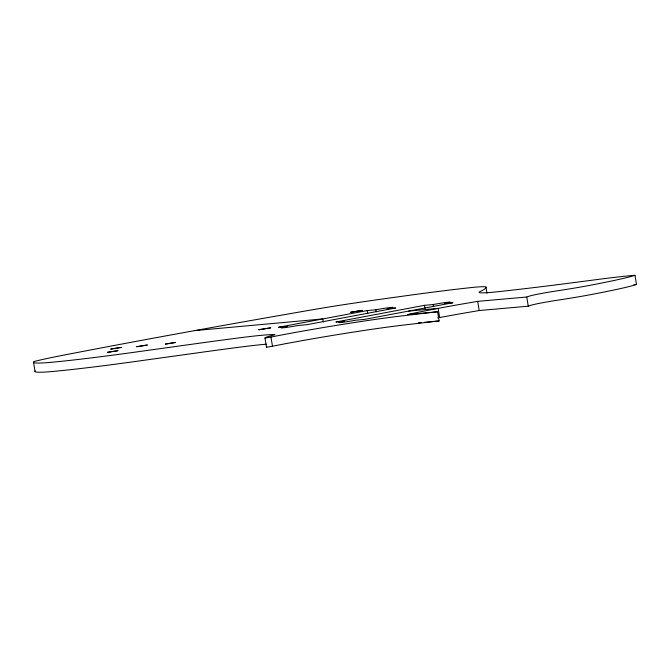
<?xml version="1.0" encoding="UTF-8"?>
<svg xmlns="http://www.w3.org/2000/svg" width="670" height="670" viewBox="0 0 670 670"><rect width="100%" height="100%" fill="white"/><g stroke="black" fill="none" stroke-linecap="round" stroke-linejoin="round"><path stroke-width="1" d="M487.006 293.267L485.993 287.145A90.827 3.643 -9.4 0 0 473.874 287.304A248.302 9.966 -9.4 0 0 396.958 297.003A190.891 7.663 -9.4 0 0 354.891 302.999A75.417 3.023 -9.4 0 0 303.426 311.341A642.254 25.778 -9.4 0 0 198.571 329.908L178.304 333.593A642.254 25.778 -9.4 0 0 63.692 355.134A87.041 3.492 -9.4 0 0 34.287 361.457A162.668 6.524 -9.4 0 0 47.419 362.646A260.68 10.46 -9.4 0 0 139.41 351.541L201.159 342.956A260.848 10.469 -9.4 0 1 224.199 339.841L230.823 338.953A116.89 4.69 -9.4 0 1 274.993 334.581L273.561 335.101A81.212 3.258 -9.4 0 0 264.985 338.107L266.509 347.278L272.481 346.231A94.931 3.811 -9.4 0 1 404.847 324.925L439.11 320.93L437.594 311.751L407.494 314.573L411.69 313.652A93.708 3.76 -9.4 0 1 438.13 308.376A95.718 3.844 -9.4 0 1 477.693 301.358L526.737 297.019L529.66 296.048A22.076 0.888 -9.4 0 1 558.479 290.629A38.575 1.549 -9.4 0 0 585.915 286.082A100.391 4.028 -9.4 0 0 634.984 275.286L636.5 284.457A100.391 4.028 -9.4 0 1 587.431 295.252A38.575 1.549 -9.4 0 1 560.003 299.808A22.076 0.888 -9.4 0 0 531.176 305.219L528.261 306.19L479.209 310.537A95.718 3.844 -9.4 0 0 439.654 317.547A93.708 3.76 -9.4 0 0 437.644 317.923M367.202 310.578L278.594 327.253L287.271 326.458A11.633 0.469 -9.4 0 0 282.815 327.839A11.633 0.469 -9.4 0 0 298.426 325.444L307.103 324.657L395.71 307.974L387.034 308.769A11.633 0.469 -9.4 0 0 391.481 307.388A11.633 0.469 -9.4 0 0 375.878 309.783L367.202 310.578L367.713 313.635M424.52 305.327L335.913 322.002L344.581 321.215A11.633 0.469 -9.4 0 0 340.134 322.588A11.633 0.469 -9.4 0 0 355.736 320.193L364.413 319.406L453.02 302.731L444.344 303.518A11.633 0.469 -9.4 0 0 448.8 302.137A11.633 0.469 -9.4 0 0 433.189 304.532L424.52 305.327L425.023 308.384M264.985 338.107L270.956 337.06A94.931 3.811 -9.4 0 1 403.332 315.754L437.594 311.751M418.356 322.873L421.464 322.58M424.579 322.287L439.11 320.93M408.717 311.064L438.13 308.376L439.654 317.547M194.803 330.595L322.764 318.937L323.275 321.994M526.737 297.019L528.261 306.19M477.693 301.358L479.209 310.537M433.189 304.532L433.532 306.575M375.878 309.783L376.213 311.826M270.956 337.06L272.481 346.231M33.5 362.16L35.075 371.607M485.993 287.145A568.487 22.813 -9.4 0 1 480.189 291.484A110.165 4.422 -9.4 0 0 499.837 291.517A483.212 19.388 -9.4 0 0 592.565 280.135A151.345 6.072 -9.4 0 1 634.984 275.286M633.92 284.675A151.345 6.072 -9.4 0 1 636.5 284.457M35.259 371.004A162.668 6.524 -9.4 0 0 48.935 371.817A260.68 10.46 -9.4 0 0 140.926 360.711L202.683 352.135A260.848 10.469 -9.4 0 1 225.715 349.011L232.348 348.124A116.89 4.69 -9.4 0 1 266.333 344.187M266.509 347.278A81.212 3.258 -9.4 0 1 266.828 346.817M258.829 329.741L270.705 327.831L258.829 329.741M350.594 312.262L362.47 310.352L350.594 312.262M110.826 349.07L121.303 347.403L110.826 349.07M107.401 352.353L117.928 350.67L107.401 352.353M136.747 346.708L147.283 345.033L136.747 346.708M165.498 344.062L175.239 342.512L165.498 344.062"/></g></svg>
